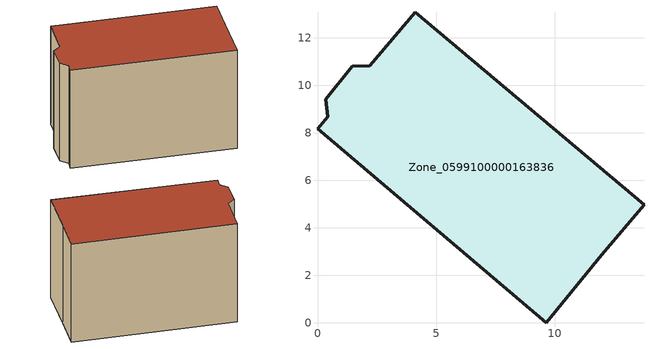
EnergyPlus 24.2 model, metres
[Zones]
Zone_0599100000163836
 floor ground (C_G): 11.98,2.87 9.64,0 0,8.18 0.44,8.69 0.34,9.42 1.47,10.8 2.2,10.83 4.11,13.09 13.75,4.98 z0
 wall outside (C_F): 2.2,10.83 1.47,10.8 0.34,9.42 0.44,8.69 0,8.18 9.64,0 11.98,2.87 13.75,4.98 4.11,13.09 2.2,10.83 z0:8.46
 roof outside (C_R): 13.75,4.98 4.11,13.09 2.2,10.83 1.47,10.8 0.34,9.42 0.44,8.69 0,8.18 9.64,0 11.98,2.87 z8.46
[BUILDING]
Pand.0599100000163836: North Axis=0; Terrain=City; Loads Convergence Tolerance Value=0.04; Temperature Convergence Tolerance Value=0.4; Solar Distribution=FullExterior; Maximum Number of Warmup Days=25; Minimum Number of Warmup Days=1
[Site:Location]
Rotterdam.The.Hague.AP_ZH_NLD Design_Conditions: Latitude=51.96; Longitude=4.45; Time Zone=1; Elevation=-4.5
[SITE:GROUNDTEMPERATURE:BUILDINGSURFACE]
18, 18, 18, 18, 18, 18, 18, 18, 18, 18, 18, 18
[MATERIAL] Thermal Absorptance=0.9; Solar Absorptance=0.7; Visible Absorptance=0.7
Name | Roughness | Thickness | Conductivity | Density | Specific Heat
G.TI.1946 | MediumSmooth | 0.15 | 1 | 540 | 1210
F.TI.1946 | Rough | 0.3 | 0.857143 | 1920 | 840
R.TI.1946 | MediumRough | 0.2 | 0.1 | 1500 | 1000
[CONSTRUCTION]
C_G: G.TI.1946
C_F: F.TI.1946
C_R: R.TI.1946
[ZONE]
Zone_0599100000163836: Type=1; Multiplier=1; Ceiling Height=Autocalculate; Volume=Autocalculate; Floor Area=autocalculate; Part of Total Floor Area=Yes
[ZONEINFILTRATION:DESIGNFLOWRATE]
Infil_Zone_0599100000163836: Zone or ZoneList or Space or SpaceList=Zone_0599100000163836; Schedule=AlwaysOn; Design Flow Rate Calculation Method=Flow/Area; Flow Rate per Floor Area=0.003; Constant Term Coefficient=1; Temperature Term Coefficient=0; Velocity Term Coefficient=0; Velocity Squared Term Coefficient=0
[HVACTEMPLATE:ZONE:IDEALLOADSAIRSYSTEM]
Zone_0599100000163836: Maximum Heating Supply Air Temperature=50; Minimum Cooling Supply Air Temperature=13; Maximum Heating Supply Air Humidity Ratio=0.0156; Minimum Cooling Supply Air Humidity Ratio=0.0077; Heating Limit=NoLimit; Cooling Limit=NoLimit; Dehumidification Control Type=ConstantSensibleHeatRatio; Cooling Sensible Heat Ratio=0.7; Dehumidification Setpoint=60; Humidification Control Type=None; Humidification Setpoint=30; Outdoor Air Method=None; Outdoor Air Flow Rate per Person=0.00944; Outdoor Air Flow Rate per Zone Floor Area=0; Outdoor Air Flow Rate per Zone=0; Demand Controlled Ventilation Type=None; Outdoor Air Economizer Type=NoEconomizer; Heat Recovery Type=None; Sensible Heat Recovery Effectiveness=0.7; Latent Heat Recovery Effectiveness=0.65
[ZONECONTROL:THERMOSTAT]
ThermostatControl_Zone_0599100000163836: Zone or ZoneList=Zone_0599100000163836; Control Type Schedule=DualSetpointControlType; Control 1=Thermostat_Zone_0599100000163836; Temperature Difference Between Cutout And Setpoint=0
[THERMOSTATSETPOINT:DUALSETPOINT]
Thermostat_Zone_0599100000163836: Heating Setpoint Temperature Schedule=HeatingSetpoint_Zone_0599100000163836; Cooling Setpoint Temperature Schedule=CoolingSetpoint_Zone_0599100000163836
[SCHEDULE:COMPACT]
HeatingSetpoint_Zone_0599100000163836: Through: 12/31, For: AllDays, Until: 24:00, 21
CoolingSetpoint_Zone_0599100000163836: Through: 12/31, For: AllDays, Until: 24:00, 24
DualSetpointControlType: Through: 12/31, For: AllDays, Until: 24:00, 4
AlwaysOn: Through: 12/31, For: AllDays, Until: 24:00, 1
